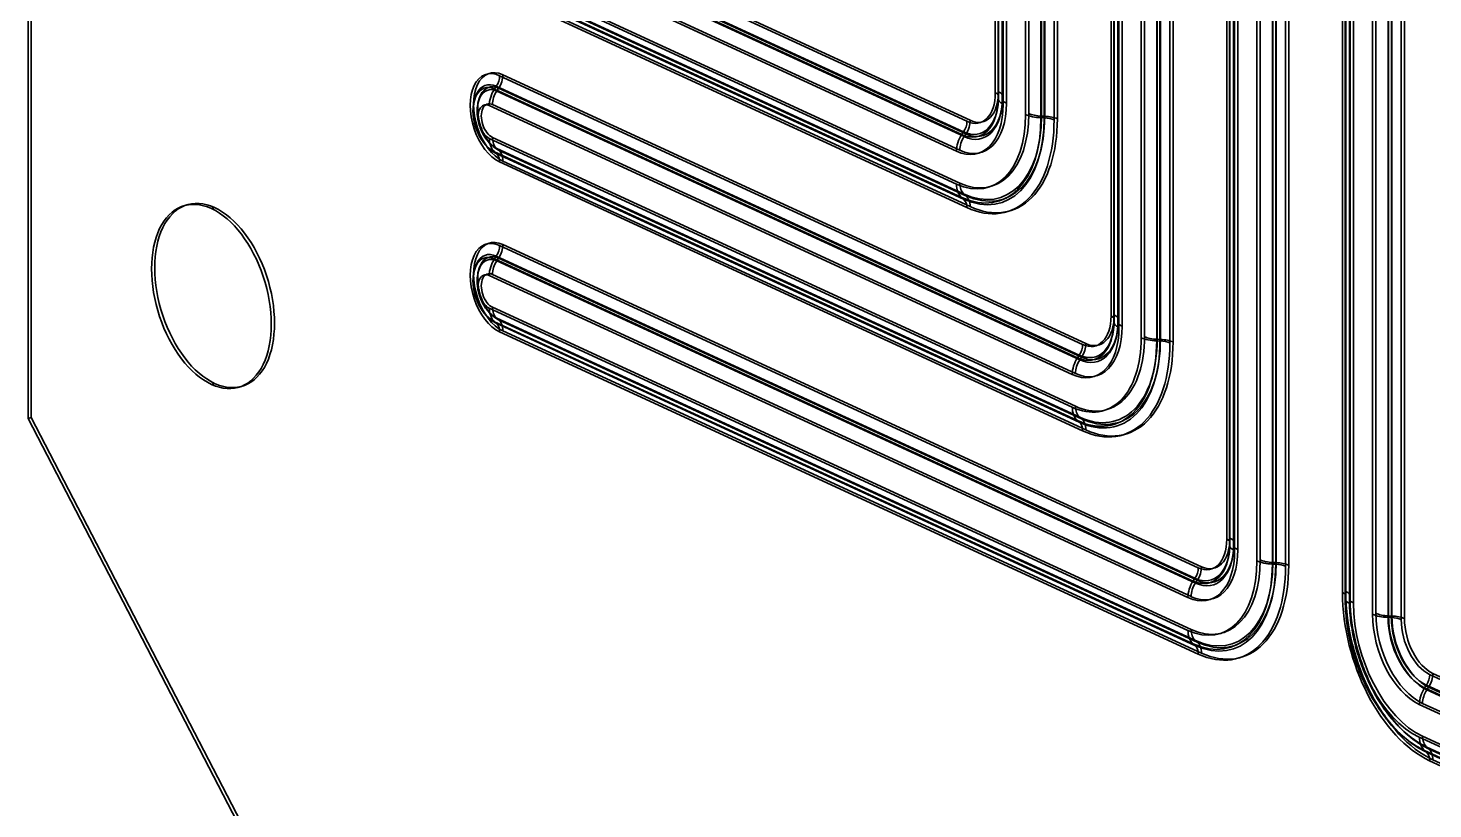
# Model space of a CAD drawing. Header units: millimetres. Extents: x -32 to 32, y -59 to 59.
# Drawn here: x -31.64 to 2.08, y -31.91 to -13.16 of the extents above; entities that cross this region are included whole.
import ezdxf

# ---------------------------------------------------------------- set-up
doc = ezdxf.new("R2010")
doc.units = ezdxf.units.MM
doc.layers.add('1', color=7, linetype='Continuous', true_color=0xffffff)

msp = doc.modelspace()

# ---------------------------------------------------------------- linework, layer by layer
at = {"layer": '1', "color": 254, "linetype": 'Continuous', "lineweight": 35}
for p, q in [((-31.639, -22.539), (-31.639, 51.609)), ((-31.561, -22.515), (-31.561, 51.633)), ((-8.421, -14.712), (-8.421, 12.167)), ((-8.343, -14.688), (-8.343, 12.19)), ((-8.355, 12.019), (-8.355, -14.859)), ((-8.352, -14.838), (-8.352, 12.041)), ((-8.344, -14.808), (-8.344, 12.07)), ((-8.342, -14.795), (-8.342, 12.084)), ((-8.255, 12.019), (-8.255, -14.859)), ((-8.253, -14.842), (-8.253, 12.037)), ((-8.245, -14.812), (-8.245, 12.067)), ((-8.242, -14.795), (-8.242, 12.084)), ((-8.232, -14.99), (-8.232, 11.889)), ((-8.154, -14.966), (-8.154, 11.913)), ((-7.695, -15.237), (-7.695, 11.642)), ((-7.618, -15.213), (-7.618, 11.665)), ((-7.325, -15.312), (-7.325, 11.567)), ((-7.315, -15.275), (-7.315, 11.604)), ((-7.245, -15.315), (-7.245, 11.564)), ((-7.235, -15.278), (-7.235, 11.601)), ((-7.01, 11.516), (-7.01, -15.363)), ((-6.932, 11.539), (-6.932, -15.339)), ((-5.644, -20.071), (-5.644, 6.807)), ((-5.566, -20.048), (-5.566, 6.831)), ((-5.578, 6.66), (-5.578, -20.219)), ((-5.575, 6.681), (-5.575, -20.198)), ((-5.567, 6.711), (-5.567, -20.168)), ((-5.565, -20.154), (-5.565, 6.724)), ((-5.478, 6.66), (-5.478, -20.219)), ((-5.475, 6.677), (-5.475, -20.201)), ((-5.467, 6.707), (-5.467, -20.172)), ((-5.465, -20.154), (-5.465, 6.724)), ((-5.454, 6.53), (-5.454, -20.349)), ((-5.377, 6.554), (-5.377, -20.325)), ((-4.918, 6.282), (-4.918, -20.596)), ((-4.84, 6.306), (-4.84, -20.573)), ((-4.547, 6.207), (-4.547, -20.672)), ((-4.537, 6.245), (-4.537, -20.634)), ((-4.468, 6.204), (-4.468, -20.675)), ((-4.458, 6.242), (-4.458, -20.637)), ((-4.232, 6.156), (-4.232, -20.722)), ((-4.155, 6.18), (-4.155, -20.699)), ((-2.866, -25.431), (-2.866, 1.448)), ((-2.789, -25.407), (-2.789, 1.472)), ((-2.789, -25.527), (-2.789, 1.352)), ((-2.788, -25.514), (-2.788, 1.365)), ((-2.688, -25.514), (-2.688, 1.365)), ((-2.8, 1.301), (-2.8, -25.578)), ((-2.798, -25.557), (-2.798, 1.322)), ((-2.7, 1.301), (-2.7, -25.578)), ((-2.698, -25.561), (-2.698, 1.318)), ((-2.69, -25.531), (-2.69, 1.348)), ((-2.677, -25.708), (-2.677, 1.17)), ((-2.599, -25.685), (-2.599, 1.194)), ((-2.141, -25.956), (-2.141, 0.923)), ((-2.063, -25.932), (-2.063, 0.947)), ((-1.77, -26.031), (-1.77, 0.848)), ((-1.76, -25.994), (-1.76, 0.885)), ((-1.691, -26.034), (-1.691, 0.845)), ((-1.681, -25.997), (-1.681, 0.882)), ((-1.455, 0.797), (-1.455, -26.082)), ((-1.377, 0.821), (-1.377, -26.058)), ((-0.089, -26.712), (-0.089, 0.167)), ((-0.023, 0.02), (-0.023, -26.859)), ((-0.02, 0.041), (-0.02, -26.838)), ((-0.012, 0.07), (-0.012, -26.808)), ((-0.011, -26.688), (-0.011, 0.191)), ((-0.01, -26.795), (-0.01, 0.084)), ((0.077, 0.02), (0.077, -26.859)), ((0.079, 0.037), (0.079, -26.842)), ((0.087, 0.067), (0.087, -26.812)), ((0.09, -26.795), (0.09, 0.084)), ((0.1, -0.111), (0.1, -26.989)), ((0.178, -0.087), (0.178, -26.966)), ((0.714, -0.335), (0.714, -27.213)), ((0.637, -0.358), (0.637, -27.237)), ((1.007, -0.433), (1.007, -27.312)), ((1.017, -0.396), (1.017, -27.275)), ((1.087, -0.436), (1.087, -27.315)), ((1.097, -0.399), (1.097, -27.278)), ((1.322, -0.484), (1.322, -27.363)), ((1.4, -0.46), (1.4, -27.339)), ((-20.32, -10.226), (-9.104, -15.4)), ((-20.242, -10.203), (-9.026, -15.376)), ((-20.443, -10.546), (-9.227, -15.719)), ((-20.399, -10.48), (-9.184, -15.654)), ((-20.388, -10.594), (-9.172, -15.768)), ((-20.345, -10.529), (-9.129, -15.702)), ((-20.568, -10.944), (-9.352, -16.118)), ((-20.491, -10.92), (-9.275, -16.094)), ((-20.568, -11.732), (-9.352, -16.906)), ((-20.491, -11.708), (-9.275, -16.882)), ((-20.443, -12.054), (-9.227, -17.228)), ((-20.399, -12.093), (-9.184, -17.267)), ((-20.388, -11.972), (-9.172, -17.146)), ((-20.345, -12.011), (-9.129, -17.185)), ((-9.104, -17.472), (-20.32, -12.298)), ((-9.026, -17.448), (-20.242, -12.275)), ((-20.32, -14.304), (-6.327, -20.759)), ((-20.242, -14.281), (-6.249, -20.736)), ((-20.399, -14.558), (-20.443, -14.624)), ((-6.45, -21.079), (-20.443, -14.624)), ((-6.406, -21.013), (-20.399, -14.558)), ((-20.345, -14.607), (-20.388, -14.672)), ((-6.395, -21.127), (-20.388, -14.672)), ((-6.351, -21.062), (-20.345, -14.607)), ((-8.344, -14.808), (-8.352, -14.838)), ((-8.245, -14.812), (-8.253, -14.842)), ((-20.927, -14.896), (-20.936, -14.939)), ((-20.829, -14.917), (-20.839, -14.961)), ((-6.575, -21.477), (-20.568, -15.022)), ((-6.497, -21.454), (-20.491, -14.999)), ((-8.387, -15.182), (-8.378, -15.138)), ((-8.29, -15.203), (-8.28, -15.159)), ((-7.325, -15.312), (-7.245, -15.315)), ((-7.315, -15.275), (-7.235, -15.278)), ((-6.575, -22.265), (-20.568, -15.81)), ((-6.497, -22.241), (-20.491, -15.786)), ((-9.184, -15.654), (-9.227, -15.719)), ((-9.129, -15.702), (-9.172, -15.768)), ((-20.607, -16.017), (-20.575, -16.048)), ((-20.538, -15.945), (-20.505, -15.976)), ((-6.45, -22.587), (-20.443, -16.132)), ((-20.443, -16.132), (-20.399, -16.171)), ((-6.406, -22.626), (-20.399, -16.171)), ((-20.388, -16.05), (-20.345, -16.089)), ((-6.395, -22.505), (-20.388, -16.05)), ((-6.351, -22.544), (-20.345, -16.089)), ((-6.327, -22.831), (-20.32, -16.376)), ((-6.249, -22.808), (-20.242, -16.353)), ((-9.172, -17.146), (-9.129, -17.185)), ((-27.826, -17.406), (-27.903, -17.429)), ((-27.238, -17.497), (-27.161, -17.473)), ((-9.227, -17.228), (-9.184, -17.267)), ((-20.32, -18.383), (-3.549, -26.119)), ((-20.242, -18.359), (-3.472, -26.095)), ((-20.399, -18.636), (-20.443, -18.702)), ((-20.443, -18.702), (-3.673, -26.438)), ((-20.399, -18.636), (-3.629, -26.372)), ((-20.345, -18.685), (-20.388, -18.751)), ((-20.388, -18.751), (-3.618, -26.487)), ((-20.345, -18.685), (-3.574, -26.421)), ((-20.927, -18.974), (-20.936, -19.018)), ((-20.829, -18.995), (-20.839, -19.039)), ((-20.568, -19.1), (-3.797, -26.837)), ((-20.491, -19.077), (-3.72, -26.813)), ((-20.568, -19.888), (-3.797, -27.624)), ((-20.491, -19.865), (-3.72, -27.601)), ((-20.607, -20.096), (-20.575, -20.127)), ((-20.538, -20.023), (-20.505, -20.054)), ((-20.443, -20.211), (-20.399, -20.25)), ((-20.443, -20.211), (-3.673, -27.947)), ((-20.388, -20.128), (-3.618, -27.864)), ((-20.388, -20.128), (-20.345, -20.167)), ((-20.345, -20.167), (-3.574, -27.903)), ((-5.575, -20.198), (-5.567, -20.168)), ((-5.475, -20.201), (-5.467, -20.172)), ((-20.399, -20.25), (-3.629, -27.986)), ((-3.549, -28.191), (-20.32, -20.455)), ((-3.472, -28.167), (-20.242, -20.431)), ((-5.61, -20.541), (-5.6, -20.497)), ((-5.512, -20.562), (-5.503, -20.519)), ((-4.468, -20.675), (-4.547, -20.672)), ((-4.458, -20.637), (-4.537, -20.634)), ((-6.45, -21.079), (-6.406, -21.013)), ((-6.395, -21.127), (-6.351, -21.062)), ((-27.238, -21.716), (-27.161, -21.692)), ((-26.573, -21.783), (-26.496, -21.759)), ((-31.639, -22.539), (-31.561, -22.515)), ((-31.639, -22.539), (-25.326, -34.719)), ((-31.561, -22.515), (-25.249, -34.696)), ((-6.406, -22.626), (-6.45, -22.587)), ((-6.351, -22.544), (-6.395, -22.505)), ((-2.789, -25.527), (-2.798, -25.557)), ((-2.69, -25.531), (-2.698, -25.561)), ((-2.833, -25.9), (-2.823, -25.857)), ((-2.735, -25.922), (-2.725, -25.878)), ((-1.77, -26.031), (-1.691, -26.034)), ((-1.76, -25.994), (-1.681, -25.997)), ((-3.629, -26.372), (-3.673, -26.438)), ((-3.574, -26.421), (-3.618, -26.487)), ((-0.02, -26.838), (-0.012, -26.808)), ((0.079, -26.842), (0.087, -26.812)), ((1.087, -27.315), (1.007, -27.312)), ((1.097, -27.278), (1.017, -27.275)), ((-3.673, -27.947), (-3.629, -27.986)), ((-3.618, -27.864), (-3.574, -27.903)), ((2.083, -28.657), (20.242, -37.034)), ((1.926, -28.935), (1.882, -29)), ((1.882, -29), (20.042, -37.377)), ((1.926, -28.935), (20.085, -37.311)), ((1.981, -28.984), (1.937, -29.049)), ((1.981, -28.984), (20.14, -37.36)), ((2.005, -28.681), (20.165, -37.058)), ((1.937, -29.049), (20.096, -37.426)), ((1.757, -29.399), (19.917, -37.776)), ((1.835, -29.375), (19.994, -37.752)), ((1.345, -30.011), (1.377, -30.042)), ((1.276, -30.083), (1.308, -30.114)), ((1.757, -30.187), (19.917, -38.564)), ((1.835, -30.163), (19.994, -38.54)), ((1.882, -30.509), (1.926, -30.548)), ((1.882, -30.509), (20.042, -38.886)), ((1.926, -30.548), (20.085, -38.925)), ((1.937, -30.427), (20.096, -38.804)), ((1.937, -30.427), (1.981, -30.466)), ((1.981, -30.466), (20.14, -38.842)), ((20.165, -39.13), (2.005, -30.753)), ((20.242, -39.106), (2.083, -30.729))]:
    msp.add_line(p, q, dxfattribs=at)
for centre, major_axis, ratio, start_param, end_param in [((-20.32, -15.34), (-0.327, 1.069), 0.585049, 5.80191, 8.943503), ((-20.242, -15.317), (-0.327, 1.069), 0.585049, 5.80191, 8.943503), ((-20.399, -15.365), (0.254, -0.832), 0.585049, 2.660317, 5.80191), ((-20.591, -14.387), (-0.147, -0.318), 0.718873, 1.355909, 2.141307), ((-20.591, -14.387), (-0.188, -0.409), 0.718873, 1.355909, 2.141307), ((-20.443, -15.378), (-0.238, 0.778), 0.585049, 5.80191, 8.943503), ((-20.345, -15.348), (0.234, -0.765), 0.585049, 2.660317, 5.80191), ((-20.388, -15.361), (-0.217, 0.711), 0.585049, 5.80191, 8.943503), ((-20.141, -14.892), (-0.23, -0.499), 0.718873, 4.497501, 5.282899), ((-20.141, -14.892), (-0.188, -0.409), 0.718873, 4.497501, 5.282899), ((-9.184, -14.421), (0.389, -1.272), 0.585049, 5.80191, 7.372706), ((-9.129, -14.405), (0.409, -1.339), 0.585049, 5.80191, 7.372706), ((-9.104, -14.397), (0.316, -1.035), 0.585049, 5.80191, 7.372706), ((-9.026, -14.373), (0.316, -1.035), 0.585049, 5.80191, 7.372706), ((-8.692, -14.795), (0.35, 0), 0.375419, 6.180911, 6.966309), ((-8.692, -14.795), (0.45, 0), 0.375419, 6.180911, 6.966309), ((-20.568, -15.416), (0.124, -0.406), 0.585049, 2.660317, 5.80191), ((-20.491, -15.393), (0.124, -0.406), 0.585049, 2.660317, 5.80191), ((-9.352, -14.473), (0.519, -1.698), 0.585049, 5.80191, 7.372706), ((-9.275, -14.449), (0.519, -1.698), 0.585049, 5.80191, 7.372706), ((-9.227, -14.435), (0.405, -1.326), 0.585049, 5.80191, 7.372706), ((-9.172, -14.418), (0.426, -1.393), 0.585049, 5.80191, 7.372706), ((-7.805, -14.859), (-0.55, 0), 0.375419, 6.180911, 6.966309), ((-7.805, -14.859), (-0.45, 0), 0.375419, 6.180911, 6.966309), ((-9.352, -14.473), (0.767, -2.51), 0.585049, 5.80191, 7.372706), ((-9.275, -14.449), (0.767, -2.51), 0.585049, 5.80191, 7.372706), ((-9.227, -14.435), (0.881, -2.882), 0.585049, 5.80191, 7.372706), ((-9.184, -14.421), (0.897, -2.936), 0.585049, 5.80191, 7.372706), ((-9.375, -15.483), (-0.147, -0.318), 0.718873, 1.355909, 2.141307), ((-9.172, -14.418), (0.86, -2.815), 0.585049, 5.80191, 7.372706), ((-9.129, -14.405), (0.876, -2.869), 0.585049, 5.80191, 7.372706), ((-9.375, -15.483), (-0.188, -0.409), 0.718873, 1.355909, 2.141307), ((-9.104, -14.397), (-0.969, 3.173), 0.585049, 2.660317, 4.231114), ((-9.026, -14.373), (-0.969, 3.173), 0.585049, 2.660317, 4.231114), ((-7.269, -15.107), (-0.55, 0), 0.375419, 0.683124, 1.468522), ((-7.269, -15.107), (-0.45, 0), 0.375419, 0.683124, 1.468522), ((-7.281, -15.446), (0.35, 0), 0.375419, 0.683124, 1.468522), ((-7.281, -15.446), (0.45, 0), 0.375419, 0.683124, 1.468522), ((-20.141, -15.68), (0.23, 0.499), 0.718873, 2.141307, 2.926705), ((-20.141, -15.68), (0.188, 0.409), 0.718873, 2.141307, 2.926705), ((-8.926, -15.988), (0.23, 0.499), 0.718873, 1.355909, 2.141307), ((-8.926, -15.988), (0.188, 0.409), 0.718873, 1.355909, 2.141307), ((-20.591, -16.459), (-0.147, -0.318), 0.718873, 2.141307, 2.926705), ((-20.591, -16.459), (-0.188, -0.409), 0.718873, 2.141307, 2.926705), ((-27.161, -19.582), (-0.665, 2.177), 0.585049, 5.80191, 8.943503), ((-8.926, -16.775), (0.23, 0.499), 0.718873, 2.141307, 2.926705), ((-8.926, -16.775), (0.188, 0.409), 0.718873, 2.141307, 2.926705), ((-9.375, -17.555), (-0.188, -0.409), 0.718873, 2.141307, 2.926705), ((-27.238, -19.606), (-0.665, 2.177), 0.585049, 5.80191, 8.943503), ((-27.238, -19.606), (-0.665, 2.177), 0.585049, 2.660317, 5.80191), ((-27.161, -19.582), (-0.665, 2.177), 0.585049, 2.660317, 5.80191), ((-9.375, -17.555), (-0.147, -0.318), 0.718873, 2.141307, 2.926705), ((-20.32, -19.419), (-0.327, 1.069), 0.585049, 5.80191, 8.943503), ((-20.242, -19.395), (-0.327, 1.069), 0.585049, 5.80191, 8.943503), ((-20.399, -19.443), (0.254, -0.832), 0.585049, 2.660317, 5.80191), ((-20.591, -18.465), (-0.147, -0.318), 0.718873, 1.355909, 2.141307), ((-20.591, -18.465), (-0.188, -0.409), 0.718873, 1.355909, 2.141307), ((-20.443, -19.456), (-0.238, 0.778), 0.585049, 5.80191, 8.943503), ((-20.388, -19.439), (-0.217, 0.711), 0.585049, 5.80191, 8.943503), ((-20.345, -19.426), (0.234, -0.765), 0.585049, 2.660317, 5.80191), ((-20.141, -18.97), (-0.23, -0.499), 0.718873, 4.497501, 5.282899), ((-20.141, -18.97), (-0.188, -0.409), 0.718873, 4.497501, 5.282899), ((-20.568, -19.494), (0.124, -0.406), 0.585049, 2.660317, 5.80191), ((-20.491, -19.471), (0.124, -0.406), 0.585049, 2.660317, 5.80191), ((-20.141, -19.758), (0.23, 0.499), 0.718873, 2.141307, 2.926705), ((-20.141, -19.758), (0.188, 0.409), 0.718873, 2.141307, 2.926705), ((-20.591, -20.538), (-0.188, -0.409), 0.718873, 2.141307, 2.926705), ((-6.45, -19.794), (-0.405, 1.326), 0.585049, 2.660317, 4.231114), ((-6.406, -19.781), (-0.389, 1.272), 0.585049, 2.660317, 4.231114), ((-6.395, -19.777), (-0.426, 1.393), 0.585049, 2.660317, 4.231114), ((-6.351, -19.764), (-0.409, 1.339), 0.585049, 2.660317, 4.231114), ((-6.327, -19.756), (0.316, -1.035), 0.585049, 5.80191, 7.372706), ((-6.249, -19.733), (0.316, -1.035), 0.585049, 5.80191, 7.372706), ((-5.915, -20.154), (0.35, 0), 0.375419, 6.180911, 6.966309), ((-5.028, -20.219), (-0.55, 0), 0.375419, 6.180911, 6.966309), ((-5.915, -20.154), (0.45, 0), 0.375419, 6.180911, 6.966309), ((-5.028, -20.219), (-0.45, 0), 0.375419, 6.180911, 6.966309), ((-20.591, -20.538), (-0.147, -0.318), 0.718873, 2.141307, 2.926705), ((-6.575, -19.832), (-0.519, 1.698), 0.585049, 2.660317, 4.231114), ((-6.497, -19.808), (-0.519, 1.698), 0.585049, 2.660317, 4.231114), ((-6.575, -19.832), (-0.767, 2.51), 0.585049, 2.660317, 4.231114), ((-6.497, -19.808), (-0.767, 2.51), 0.585049, 2.660317, 4.231114), ((-6.45, -19.794), (-0.881, 2.882), 0.585049, 2.660317, 4.231114), ((-6.406, -19.781), (-0.897, 2.936), 0.585049, 2.660317, 4.231114), ((-6.598, -20.842), (-0.147, -0.318), 0.718873, 1.355909, 2.141307), ((-6.395, -19.777), (-0.86, 2.815), 0.585049, 2.660317, 4.231114), ((-6.351, -19.764), (-0.876, 2.869), 0.585049, 2.660317, 4.231114), ((-6.598, -20.842), (-0.188, -0.409), 0.718873, 1.355909, 2.141307), ((-6.327, -19.756), (-0.969, 3.173), 0.585049, 2.660317, 4.231114), ((-6.249, -19.733), (-0.969, 3.173), 0.585049, 2.660317, 4.231114), ((-4.491, -20.466), (-0.55, 0), 0.375419, 0.683124, 1.468522), ((-4.491, -20.466), (-0.45, 0), 0.375419, 0.683124, 1.468522), ((-4.504, -20.805), (0.35, 0), 0.375419, 0.683124, 1.468522), ((-4.504, -20.805), (0.45, 0), 0.375419, 0.683124, 1.468522), ((-6.148, -21.347), (0.23, 0.499), 0.718873, 1.355909, 2.141307), ((-6.148, -21.347), (0.188, 0.409), 0.718873, 1.355909, 2.141307), ((-6.148, -22.135), (0.188, 0.409), 0.718873, 2.141307, 2.926705), ((-6.148, -22.135), (0.23, 0.499), 0.718873, 2.141307, 2.926705), ((-6.598, -22.914), (-0.188, -0.409), 0.718873, 2.141307, 2.926705), ((-6.598, -22.914), (-0.147, -0.318), 0.718873, 2.141307, 2.926705), ((-3.673, -25.153), (0.405, -1.326), 0.585049, 5.80191, 7.372706), ((-3.629, -25.14), (0.389, -1.272), 0.585049, 5.80191, 7.372706), ((-3.618, -25.137), (0.426, -1.393), 0.585049, 5.80191, 7.372706), ((-3.574, -25.123), (0.409, -1.339), 0.585049, 5.80191, 7.372706), ((-3.549, -25.116), (0.316, -1.035), 0.585049, 5.80191, 7.372706), ((-3.472, -25.092), (0.316, -1.035), 0.585049, 5.80191, 7.372706), ((-3.138, -25.514), (0.35, 0), 0.375419, 6.180911, 6.966309), ((-2.25, -25.578), (-0.55, 0), 0.375419, 6.180911, 6.966309), ((-3.138, -25.514), (0.45, 0), 0.375419, 6.180911, 6.966309), ((-2.25, -25.578), (-0.45, 0), 0.375419, 6.180911, 6.966309), ((-3.797, -25.191), (0.519, -1.698), 0.585049, 5.80191, 7.372706), ((-3.797, -25.191), (0.767, -2.51), 0.585049, 5.80191, 7.372706), ((-3.72, -25.168), (0.519, -1.698), 0.585049, 5.80191, 7.372706), ((-3.72, -25.168), (0.767, -2.51), 0.585049, 5.80191, 7.372706), ((-1.714, -25.825), (-0.55, 0), 0.375419, 0.683124, 1.468522), ((-1.714, -25.825), (-0.45, 0), 0.375419, 0.683124, 1.468522), ((-3.673, -25.153), (0.881, -2.882), 0.585049, 5.80191, 7.372706), ((-3.629, -25.14), (0.897, -2.936), 0.585049, 5.80191, 7.372706), ((-3.821, -26.202), (-0.147, -0.318), 0.718873, 1.355909, 2.141307), ((-3.618, -25.137), (0.86, -2.815), 0.585049, 5.80191, 7.372706), ((-3.574, -25.123), (0.876, -2.869), 0.585049, 5.80191, 7.372706), ((-3.821, -26.202), (-0.188, -0.409), 0.718873, 1.355909, 2.141307), ((-3.549, -25.116), (-0.969, 3.173), 0.585049, 2.660317, 4.231114), ((-3.472, -25.092), (-0.969, 3.173), 0.585049, 2.660317, 4.231114), ((-1.726, -26.165), (0.35, 0), 0.375419, 0.683124, 1.468522), ((-1.726, -26.165), (0.45, 0), 0.375419, 0.683124, 1.468522), ((-3.371, -26.706), (0.23, 0.499), 0.718873, 1.355909, 2.141307), ((-3.371, -26.706), (0.188, 0.409), 0.718873, 1.355909, 2.141307), ((2.005, -27.678), (-0.969, 3.173), 0.585049, 1.089521, 2.660317), ((-0.36, -26.795), (-0.35, 0), 0.375419, 3.039318, 3.824717), ((0.527, -26.859), (0.55, 0), 0.375419, 3.039318, 3.824717), ((1.882, -27.716), (0.881, -2.882), 0.585049, 4.231114, 5.80191), ((1.926, -27.702), (0.897, -2.936), 0.585049, 4.231114, 5.80191), ((-0.36, -26.795), (-0.45, 0), 0.375419, 3.039318, 3.824717), ((2.083, -27.654), (-0.969, 3.173), 0.585049, 1.089521, 2.660317), ((0.527, -26.859), (0.45, 0), 0.375419, 3.039318, 3.824717), ((1.937, -27.699), (0.86, -2.815), 0.585049, 4.231114, 5.80191), ((1.981, -27.686), (0.876, -2.869), 0.585049, 4.231114, 5.80191), ((1.835, -27.73), (0.767, -2.51), 0.585049, 4.231114, 5.80191), ((1.757, -27.754), (0.767, -2.51), 0.585049, 4.231114, 5.80191), ((1.063, -27.107), (0.55, 0), 0.375419, 3.824717, 4.610115), ((1.757, -27.754), (0.519, -1.698), 0.585049, 4.231114, 5.80191), ((1.835, -27.73), (0.519, -1.698), 0.585049, 4.231114, 5.80191), ((1.063, -27.107), (0.45, 0), 0.375419, 3.824717, 4.610115), ((1.882, -27.716), (0.405, -1.326), 0.585049, 4.231114, 5.80191), ((1.937, -27.699), (0.426, -1.393), 0.585049, 4.231114, 5.80191), ((1.981, -27.686), (0.409, -1.339), 0.585049, 4.231114, 5.80191), ((1.051, -27.446), (-0.45, 0), 0.375419, 3.824717, 4.610115), ((-3.371, -27.494), (0.23, 0.499), 0.718873, 2.141307, 2.926705), ((-3.371, -27.494), (0.188, 0.409), 0.718873, 2.141307, 2.926705), ((1.051, -27.446), (-0.35, 0), 0.375419, 3.824717, 4.610115), ((1.926, -27.702), (0.389, -1.272), 0.585049, 4.231114, 5.80191), ((2.005, -27.678), (0.316, -1.035), 0.585049, 4.231114, 5.80191), ((2.083, -27.654), (0.316, -1.035), 0.585049, 4.231114, 5.80191), ((-3.821, -28.274), (-0.147, -0.318), 0.718873, 2.141307, 2.926705), ((-3.821, -28.274), (-0.188, -0.409), 0.718873, 2.141307, 2.926705), ((1.734, -28.764), (-0.188, -0.409), 0.718873, 1.355909, 2.141307), ((2.184, -29.269), (0.23, 0.499), 0.718873, 1.355909, 2.141307), ((1.734, -28.764), (-0.147, -0.318), 0.718873, 1.355909, 2.141307), ((2.184, -29.269), (0.188, 0.409), 0.718873, 1.355909, 2.141307), ((2.184, -30.056), (0.23, 0.499), 0.718873, 2.141307, 2.926705), ((2.184, -30.056), (0.188, 0.409), 0.718873, 2.141307, 2.926705), ((1.734, -30.836), (-0.147, -0.318), 0.718873, 2.141307, 2.926705), ((1.734, -30.836), (-0.188, -0.409), 0.718873, 2.141307, 2.926705)]:
    msp.add_ellipse(centre, major_axis=major_axis, ratio=ratio, start_param=start_param, end_param=end_param, dxfattribs=at)
for points, knots in [([(-8.37, -15.098), (-8.364, -15.067), (-8.351, -14.986), (-8.343, -14.884), (-8.342, -14.814), (-8.342, -14.795)], [0, 0, 0, 0, 0.324685, 0.817399, 1, 1, 1, 1]), ([(-8.275, -15.135), (-8.275, -15.135), (-8.265, -15.085), (-8.25, -14.985), (-8.243, -14.87), (-8.242, -14.807), (-8.242, -14.795)], [0, 0, 0, 0, 0.0036, 0.458121, 0.896287, 1, 1, 1, 1]), ([(-20.937, -14.942), (-20.951, -15.009), (-20.963, -15.117), (-20.956, -15.274), (-20.934, -15.411), (-20.894, -15.56), (-20.829, -15.715), (-20.744, -15.862), (-20.676, -15.946), (-20.641, -15.983)], [0, 0, 0, 0, 0.190222, 0.300332, 0.421163, 0.553479, 0.698174, 0.856262, 1, 1, 1, 1]), ([(-20.576, -16.047), (-20.594, -16.029), (-20.632, -15.989), (-20.69, -15.915), (-20.747, -15.827), (-20.8, -15.728), (-20.846, -15.621), (-20.885, -15.508), (-20.915, -15.393), (-20.936, -15.277), (-20.947, -15.166), (-20.948, -15.06), (-20.94, -14.965), (-20.93, -14.908), (-20.923, -14.881), (-20.923, -14.88)], [0, 0, 0, 0, 0.076472, 0.157938, 0.240607, 0.324344, 0.408898, 0.493969, 0.579238, 0.664323, 0.748856, 0.832539, 0.915113, 0.996423, 1, 1, 1, 1]), ([(-20.846, -14.999), (-20.855, -15.049), (-20.862, -15.136), (-20.856, -15.267), (-20.836, -15.392), (-20.799, -15.528), (-20.74, -15.67), (-20.661, -15.806), (-20.598, -15.884), (-20.564, -15.919)], [0, 0, 0, 0, 0.158425, 0.27151, 0.395892, 0.532254, 0.681403, 0.844262, 1, 1, 1, 1]), ([(-20.501, -15.98), (-20.502, -15.98), (-20.518, -15.965), (-20.552, -15.929), (-20.605, -15.862), (-20.657, -15.783), (-20.706, -15.692), (-20.75, -15.592), (-20.787, -15.486), (-20.816, -15.377), (-20.836, -15.269), (-20.846, -15.164), (-20.848, -15.067), (-20.841, -14.983), (-20.833, -14.935), (-20.829, -14.915)], [0, 0, 0, 0, 0.000678, 0.080131, 0.16111, 0.243783, 0.327982, 0.413371, 0.499532, 0.58602, 0.672315, 0.757898, 0.842367, 0.925398, 1, 1, 1, 1]), ([(-8.355, -14.859), (-8.355, -14.882), (-8.356, -14.946), (-8.364, -15.048), (-8.378, -15.137), (-8.388, -15.184), (-8.391, -15.198)], [0, 0, 0, 0, 0.177488, 0.518755, 0.85624, 1, 1, 1, 1]), ([(-8.255, -14.859), (-8.255, -14.883), (-8.256, -14.951), (-8.264, -15.059), (-8.279, -15.157), (-8.291, -15.211), (-8.295, -15.228)], [0, 0, 0, 0, 0.173357, 0.506484, 0.83663, 1, 1, 1, 1]), ([(-20.937, -19.02), (-20.951, -19.087), (-20.963, -19.195), (-20.956, -19.352), (-20.934, -19.489), (-20.894, -19.638), (-20.829, -19.793), (-20.744, -19.94), (-20.676, -20.024), (-20.641, -20.061)], [0, 0, 0, 0, 0.190222, 0.300332, 0.421163, 0.553479, 0.698174, 0.856262, 1, 1, 1, 1]), ([(-20.576, -20.125), (-20.594, -20.108), (-20.632, -20.067), (-20.69, -19.993), (-20.747, -19.905), (-20.8, -19.806), (-20.846, -19.699), (-20.885, -19.586), (-20.915, -19.471), (-20.936, -19.356), (-20.947, -19.244), (-20.948, -19.139), (-20.94, -19.043), (-20.93, -18.986), (-20.923, -18.959), (-20.923, -18.958)], [0, 0, 0, 0, 0.076472, 0.157938, 0.240607, 0.324344, 0.408898, 0.493969, 0.579238, 0.664323, 0.748856, 0.832539, 0.915113, 0.996423, 1, 1, 1, 1]), ([(-20.846, -19.078), (-20.855, -19.127), (-20.862, -19.214), (-20.856, -19.345), (-20.836, -19.47), (-20.799, -19.606), (-20.74, -19.748), (-20.661, -19.884), (-20.598, -19.962), (-20.564, -19.997)], [0, 0, 0, 0, 0.158425, 0.27151, 0.395892, 0.532254, 0.681403, 0.844262, 1, 1, 1, 1]), ([(-20.501, -20.058), (-20.502, -20.058), (-20.518, -20.043), (-20.552, -20.007), (-20.605, -19.94), (-20.657, -19.861), (-20.706, -19.77), (-20.75, -19.67), (-20.787, -19.564), (-20.816, -19.455), (-20.836, -19.347), (-20.846, -19.242), (-20.848, -19.145), (-20.841, -19.061), (-20.833, -19.014), (-20.829, -18.993)], [0, 0, 0, 0, 0.000678, 0.080131, 0.16111, 0.243783, 0.327982, 0.413371, 0.499532, 0.58602, 0.672315, 0.757898, 0.842367, 0.925398, 1, 1, 1, 1]), ([(-5.578, -20.219), (-5.578, -20.241), (-5.579, -20.306), (-5.587, -20.407), (-5.6, -20.493), (-5.609, -20.538), (-5.612, -20.549)], [0, 0, 0, 0, 0.183195, 0.535438, 0.883776, 1, 1, 1, 1]), ([(-5.597, -20.48), (-5.589, -20.441), (-5.574, -20.354), (-5.566, -20.244), (-5.565, -20.173), (-5.565, -20.154)], [0, 0, 0, 0, 0.372467, 0.830319, 1, 1, 1, 1]), ([(-5.478, -20.219), (-5.478, -20.242), (-5.479, -20.31), (-5.487, -20.418), (-5.501, -20.511), (-5.512, -20.561), (-5.515, -20.574)], [0, 0, 0, 0, 0.180782, 0.528178, 0.872466, 1, 1, 1, 1]), ([(-5.499, -20.5), (-5.498, -20.498), (-5.488, -20.446), (-5.472, -20.344), (-5.466, -20.23), (-5.465, -20.167), (-5.465, -20.154)], [0, 0, 0, 0, 0.018789, 0.466382, 0.897868, 1, 1, 1, 1]), ([(-2.8, -25.578), (-2.8, -25.6), (-2.802, -25.665), (-2.809, -25.766), (-2.823, -25.855), (-2.833, -25.903), (-2.836, -25.917)], [0, 0, 0, 0, 0.177488, 0.518755, 0.85624, 1, 1, 1, 1]), ([(-2.815, -25.817), (-2.809, -25.786), (-2.796, -25.705), (-2.789, -25.603), (-2.788, -25.533), (-2.788, -25.514)], [0, 0, 0, 0, 0.324685, 0.817399, 1, 1, 1, 1]), ([(-2.7, -25.578), (-2.7, -25.602), (-2.702, -25.67), (-2.71, -25.777), (-2.725, -25.876), (-2.736, -25.93), (-2.741, -25.947)], [0, 0, 0, 0, 0.173357, 0.506484, 0.83663, 1, 1, 1, 1]), ([(-2.72, -25.854), (-2.72, -25.854), (-2.71, -25.804), (-2.695, -25.704), (-2.688, -25.589), (-2.688, -25.526), (-2.688, -25.514)], [0, 0, 0, 0, 0.0036, 0.458121, 0.896287, 1, 1, 1, 1]), ([(-0.023, -26.859), (-0.023, -26.9), (-0.021, -27.017), (-0.01, -27.213), (0.015, -27.446), (0.052, -27.679), (0.101, -27.913), (0.161, -28.144), (0.232, -28.373), (0.314, -28.597), (0.406, -28.817), (0.508, -29.03), (0.619, -29.235), (0.74, -29.432), (0.869, -29.62), (1.006, -29.797), (1.129, -29.936), (1.205, -30.015), (1.232, -30.041)], [0, 0, 0, 0, 0.035741, 0.102159, 0.168416, 0.234546, 0.300579, 0.366554, 0.432511, 0.498492, 0.564528, 0.630661, 0.696936, 0.763392, 0.830067, 0.896987, 0.964161, 1, 1, 1, 1]), ([(1.08, -29.872), (1.062, -29.85), (1.002, -29.778), (0.902, -29.647), (0.783, -29.473), (0.67, -29.289), (0.564, -29.095), (0.465, -28.893), (0.374, -28.683), (0.291, -28.468), (0.217, -28.248), (0.153, -28.025), (0.1, -27.8), (0.056, -27.575), (0.023, -27.351), (0.001, -27.13), (-0.009, -26.944), (-0.01, -26.834), (-0.01, -26.795)], [0, 0, 0, 0, 0.028283, 0.094565, 0.160986, 0.227543, 0.294222, 0.361005, 0.427873, 0.494803, 0.561772, 0.628756, 0.695727, 0.762658, 0.829524, 0.896302, 0.962969, 1, 1, 1, 1]), ([(0.077, -26.859), (0.077, -26.899), (0.079, -27.014), (0.089, -27.205), (0.114, -27.434), (0.151, -27.664), (0.199, -27.893), (0.258, -28.121), (0.329, -28.346), (0.409, -28.567), (0.5, -28.783), (0.601, -28.992), (0.711, -29.193), (0.829, -29.386), (0.956, -29.569), (1.091, -29.741), (1.204, -29.87), (1.273, -29.941), (1.293, -29.961)], [0, 0, 0, 0, 0.035885, 0.102875, 0.169726, 0.236466, 0.303123, 0.36973, 0.436321, 0.502932, 0.56959, 0.636332, 0.703195, 0.770215, 0.837423, 0.904843, 0.972484, 1, 1, 1, 1]), ([(1.412, -30.075), (1.392, -30.057), (1.33, -29.997), (1.226, -29.889), (1.102, -29.744), (0.982, -29.587), (0.866, -29.417), (0.756, -29.236), (0.651, -29.046), (0.554, -28.847), (0.464, -28.641), (0.383, -28.429), (0.311, -28.213), (0.249, -27.993), (0.196, -27.772), (0.153, -27.55), (0.121, -27.33), (0.1, -27.113), (0.091, -26.935), (0.09, -26.83), (0.09, -26.795)], [0, 0, 0, 0, 0.02747, 0.085607, 0.143873, 0.202299, 0.260893, 0.319648, 0.378547, 0.43757, 0.496692, 0.555886, 0.615125, 0.674382, 0.733624, 0.792818, 0.851937, 0.910951, 0.969835, 1, 1, 1, 1])]:
    msp.add_open_spline(points, degree=3, knots=knots, dxfattribs=at)
for points in [[(-20.84, -14.966), (-20.846, -14.999)], [(-20.641, -15.983), (-20.62, -16.004)], [(-20.564, -15.919), (-20.55, -15.933)], [(-20.84, -19.044), (-20.846, -19.078)], [(-20.641, -20.061), (-20.62, -20.083)], [(-20.564, -19.997), (-20.55, -20.011)]]:
    msp.add_open_spline(points, degree=1, dxfattribs=at)

doc.saveas('drawing.dxf')
